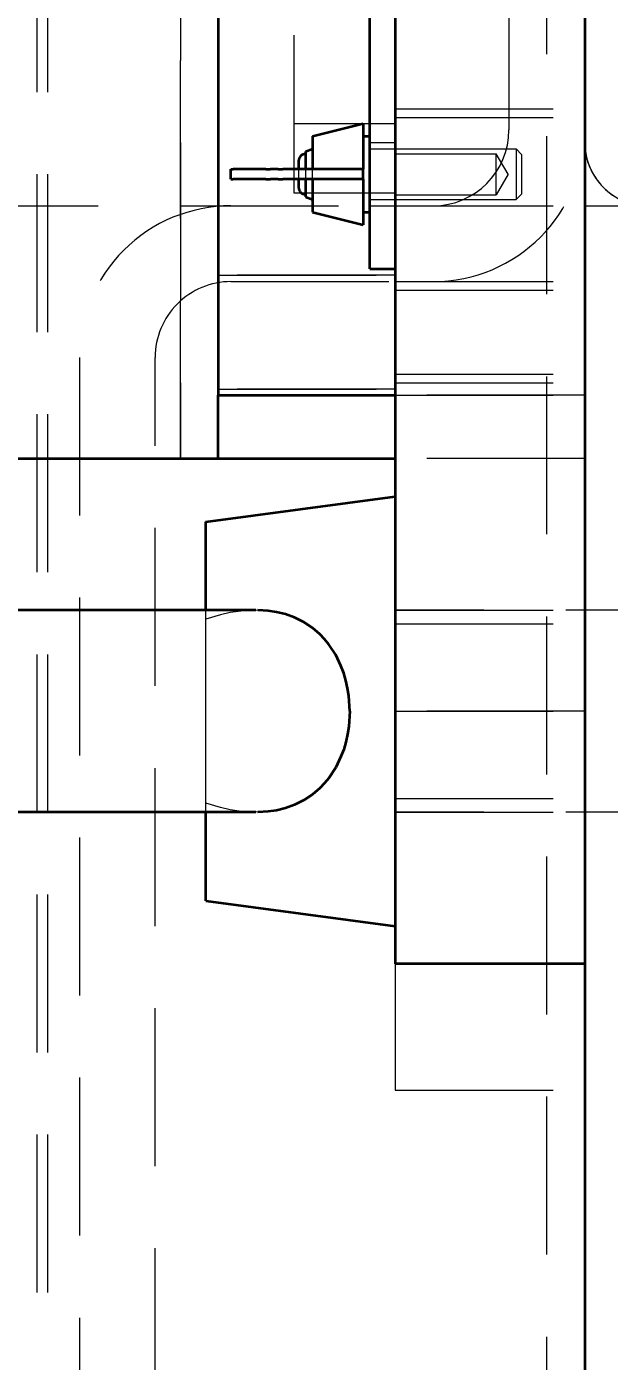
# Model space of a CAD drawing. Header units: millimetres. Extents: x -10155 to 20189, y -25550 to -22580.
# Drawn here: x -7942.6 to -7896.5, y -23171.5 to -23065.8 of the extents above; entities that cross this region are included whole.
import ezdxf

# ---------------------------------------------------------------- set-up
doc = ezdxf.new("R2010")
doc.units = ezdxf.units.MM
doc.linetypes.add('HIDDEN-HOKUTO', pattern=[3.8, 2.5, -1.3])
doc.layers.add('AM_HID', color=1, linetype='HIDDEN-HOKUTO', lineweight=25)
doc.layers.add('word_dim', color=253, linetype='Continuous')
doc.styles.get("Standard").update_dxf_attribs({"font": 'romans.shx', "bigfont": 'bigfont.shx'})
doc.dimstyles.new('RS-1-5', dxfattribs={"dimscale": 5, "dimtxt": 3.5, "dimasz": 3, "dimexe": 1, "dimexo": 0, "dimgap": 1, "dimtad": 3, "dimdsep": 46, "dimtxsty": 'Standard', "dimblk1": 'OPEN', "dimblk2": 'OPEN', "dimsah": 1, "dimcen": 0, "dimclrd": 256, "dimclre": 256, "dimclrt": 3, "dimadec": 0, "dimazin": 0, "dimtfac": 1, "dimtmove": 0, "dimatfit": 3, "dimldrblk": 'OPEN', "dimfxl": 0, "dimtolj": 1, "dimtzin": 0, "dimarcsym": 0})

# ---------------------------------------------------------------- blocks, each defined once
blk = doc.blocks.new('_Open')
at = {"color": 0, "lineweight": -2}
for p, q in [((-1, 0.1667), (0, 0)), ((-1, -0.1667), (0, 0)), ((0, 0), (-1, 0))]:
    blk.add_line(p, q, dxfattribs=at)
blk = doc.blocks.new('*D755')
at = {"layer": 'DEFPOINTS', "color": 0, "ltscale": 2}
for p in [(-7533.44, -22750.69), (-8324.45, -22948), (-7533.44, -23067)]:
    blk.add_point(p, dxfattribs=at)
at = {"layer": 'word_dim', "lineweight": -2, "ltscale": 2}
for p, q in [((-8324.45, -22948), (-8324.45, -22745.69)), ((-7533.44, -23067), (-7533.44, -22745.69)), ((-8309.45, -22750.69), (-7548.44, -22750.69))]:
    blk.add_line(p, q, dxfattribs=at)
at = {"layer": 'word_dim', "lineweight": -2, "ltscale": 2, "xscale": 15, "yscale": 15, "zscale": 15, "rotation": 180}
blk.add_blockref('_Open', (-8324.45, -22750.69), dxfattribs=at)
at = {"layer": 'word_dim', "lineweight": -2, "ltscale": 2, "xscale": 15, "yscale": 15, "zscale": 15}
blk.add_blockref('_Open', (-7533.44, -22750.69), dxfattribs=at)
at = {"layer": 'word_dim', "color": 3, "ltscale": 2, "insert": (-7928.94, -22736.94), "char_height": 17.5, "attachment_point": 5}
blk.add_mtext('\\A1;791', dxfattribs=at)
blk = doc.blocks.new('*D756')
at = {"layer": 'DEFPOINTS', "color": 0, "ltscale": 2}
for p in [(-8113.45, -22930), (-8466.55, -23986), (-7767.44, -23986)]:
    blk.add_point(p, dxfattribs=at)
at = {"layer": 'word_dim', "lineweight": -2, "ltscale": 2}
for p, q in [((-8113.45, -22930), (-8471.55, -22930)), ((-8466.55, -22945), (-8466.55, -23971)), ((-7767.44, -23986), (-8471.55, -23986))]:
    blk.add_line(p, q, dxfattribs=at)
at = {"layer": 'word_dim', "lineweight": -2, "ltscale": 2, "xscale": 15, "yscale": 15, "zscale": 15}
for p, rotation in [((-8466.55, -22930), 90), ((-8466.55, -23986), 270)]:
    blk.add_blockref('_Open', p, dxfattribs=dict(at, rotation=rotation))
at = {"layer": 'word_dim', "color": 3, "ltscale": 2, "insert": (-8480.3, -23458), "char_height": 17.5, "attachment_point": 5, "rotation": 90}
blk.add_mtext('\\A1;1056', dxfattribs=at)

msp = doc.modelspace()

# ---------------------------------------------------------------- linework, layer by layer
at = {"color": 7, "lineweight": 35}
for p, q in [((-7913.444, -23020.004), (-7913.444, -23140.004)), ((-7898.444, -23020.004), (-7898.444, -23140.004)), ((-7927.446, -23025.004), (-7927.446, -23095.004)), ((-7898.444, -23025.004), (-7898.444, -23850.004)), ((-7915.444, -23085.004), (-7915.444, -23052.504))]:
    msp.add_line(p, q, dxfattribs=at)
at = {"color": 7, "lineweight": 35, "ltscale": 0.103078}
for p, q in [((-7919.994, -23074.504), (-7915.994, -23073.504)), ((-7919.994, -23080.504), (-7915.994, -23081.504))]:
    msp.add_line(p, q, dxfattribs=at)
at = {"color": 7, "lineweight": 35, "ltscale": 0.089999}
for p, q in [((-7915.994, -23073.504), (-7915.994, -23077.104)), ((-7915.994, -23077.904), (-7915.994, -23081.504))]:
    msp.add_line(p, q, dxfattribs=at)
at = {"color": 7, "lineweight": 35, "ltscale": 0.014626}
for p, q in [((-7920.543, -23075.704), (-7919.994, -23075.504)), ((-7920.543, -23079.304), (-7919.994, -23079.504))]:
    msp.add_line(p, q, dxfattribs=at)
at = {"color": 7, "lineweight": 35, "ltscale": 0.064999}
for p, q in [((-7919.994, -23074.504), (-7919.994, -23077.104)), ((-7919.994, -23077.904), (-7919.994, -23080.504))]:
    msp.add_line(p, q, dxfattribs=at)
at = {"color": 7, "lineweight": 35, "ltscale": 0.013751}
for p, q in [((-7915.994, -23074.504), (-7915.444, -23074.504)), ((-7915.994, -23080.504), (-7915.444, -23080.504))]:
    msp.add_line(p, q, dxfattribs=at)
at = {"color": 7, "lineweight": 35, "ltscale": 0.016188}
for p, q in [((-7921.093, -23076.456), (-7921.093, -23077.104)), ((-7921.093, -23077.904), (-7921.093, -23078.551))]:
    msp.add_line(p, q, dxfattribs=at)
at = {"color": 7, "lineweight": 35, "ltscale": 0.034999}
for p, q in [((-7920.543, -23075.704), (-7920.543, -23077.104)), ((-7920.543, -23077.904), (-7920.543, -23079.304))]:
    msp.add_line(p, q, dxfattribs=at)
at = {"color": 7, "lineweight": 35, "ltscale": 0.004016}
for p, q in [((-7926.444, -23077.104), (-7926.283, -23077.104)), ((-7926.444, -23077.904), (-7926.283, -23077.904))]:
    msp.add_line(p, q, dxfattribs=at)
at = {"color": 7, "lineweight": 35, "ltscale": 0.020001}
for p, q in [((-7926.444, -23077.904), (-7926.444, -23077.104)), ((-7915.994, -23077.904), (-7915.994, -23077.104))]:
    msp.add_line(p, q, dxfattribs=at)
at = {"color": 7, "lineweight": 35, "ltscale": 0.064667}
for p, q in [((-7923.696, -23077.104), (-7926.283, -23077.104)), ((-7923.696, -23077.904), (-7926.283, -23077.904))]:
    msp.add_line(p, q, dxfattribs=at)
at = {"color": 7, "lineweight": 35, "ltscale": 0.00929}
for p, q in [((-7923.696, -23077.104), (-7923.325, -23077.104)), ((-7923.696, -23077.904), (-7923.325, -23077.904))]:
    msp.add_line(p, q, dxfattribs=at)
at = {"color": 7, "lineweight": 35, "ltscale": 0.015344}
for p, q in [((-7922.711, -23077.104), (-7923.325, -23077.104)), ((-7922.711, -23077.904), (-7923.325, -23077.904))]:
    msp.add_line(p, q, dxfattribs=at)
at = {"color": 7, "lineweight": 35, "ltscale": 0.009277}
for p, q in [((-7922.711, -23077.104), (-7922.34, -23077.104)), ((-7922.711, -23077.904), (-7922.34, -23077.904))]:
    msp.add_line(p, q, dxfattribs=at)
at = {"color": 7, "lineweight": 35, "ltscale": 0.158655}
for p, q in [((-7915.994, -23077.104), (-7922.34, -23077.104)), ((-7915.994, -23077.904), (-7922.34, -23077.904))]:
    msp.add_line(p, q, dxfattribs=at)
at = {"color": 7, "lineweight": 35, "ltscale": 0.05}
msp.add_line((-7915.444, -23085.004), (-7913.444, -23085.004), dxfattribs=at)
at = {"color": 7, "lineweight": 35, "ltscale": 0.125}
msp.add_line((-7927.446, -23100.004), (-7927.446, -23095.004), dxfattribs=at)
at = {"color": 7, "lineweight": 35, "ltscale": 0.35}
for p, q in [((-7927.446, -23095.004), (-7913.446, -23095.004)), ((-7927.446, -23100.004), (-7913.446, -23100.004))]:
    msp.add_line(p, q, dxfattribs=at)
at = {"color": 7, "lineweight": 35, "ltscale": 0.4}
msp.add_line((-7943.446, -23100.004), (-7927.446, -23100.004), dxfattribs=at)
at = {"color": 7, "lineweight": 35, "ltscale": 0.378319}
for p, q in [((-7928.443, -23105.004), (-7913.443, -23103.004)), ((-7928.443, -23135.004), (-7913.443, -23137.004))]:
    msp.add_line(p, q, dxfattribs=at)
at = {"color": 7, "lineweight": 35, "ltscale": 0.175}
msp.add_line((-7928.443, -23112.004), (-7928.443, -23105.004), dxfattribs=at)
at = {"color": 7, "lineweight": 35, "ltscale": 0.49928}
for p, q in [((-7924.472, -23112.004), (-7944.443, -23112.004)), ((-7924.472, -23128.004), (-7944.443, -23128.004))]:
    msp.add_line(p, q, dxfattribs=at)
at = {"color": 7, "lineweight": 35, "ltscale": 0.399994}
msp.add_line((-7928.444, -23128.004), (-7944.443, -23128.004), dxfattribs=at)
at = {"color": 7, "lineweight": 35, "ltscale": 0.129094}
msp.add_line((-7928.443, -23133.168), (-7928.443, -23128.004), dxfattribs=at)
at = {"color": 7, "lineweight": 35, "ltscale": 0.045908}
msp.add_line((-7928.443, -23135.004), (-7928.443, -23133.168), dxfattribs=at)
at = {"color": 7, "lineweight": 35, "ltscale": 0.375}
msp.add_line((-7898.444, -23140.004), (-7913.444, -23140.004), dxfattribs=at)
at = {"color": 7, "lineweight": 35}
for points in [[(-7917.038, -23120.004), (-7917.113, -23118.79), (-7917.21, -23118.175), (-7917.348, -23117.565), (-7917.521, -23116.987), (-7917.736, -23116.414), (-7918.157, -23115.551), (-7918.704, -23114.716), (-7919.036, -23114.311), (-7919.412, -23113.917), (-7920.002, -23113.41), (-7920.688, -23112.953), (-7921.407, -23112.594), (-7922.132, -23112.331), (-7922.845, -23112.156), (-7923.503, -23112.056), (-7924.33, -23112.005)], [(-7917.038, -23120.004), (-7917.113, -23121.218), (-7917.21, -23121.833), (-7917.348, -23122.442), (-7917.521, -23123.021), (-7917.736, -23123.594), (-7918.157, -23124.456), (-7918.704, -23125.292), (-7919.036, -23125.697), (-7919.412, -23126.091), (-7920.002, -23126.598), (-7920.688, -23127.055), (-7921.407, -23127.414), (-7922.132, -23127.676), (-7922.845, -23127.852), (-7923.503, -23127.952), (-7924.33, -23128.003)]]:
    msp.add_lwpolyline(points, dxfattribs=at)
for centre, start, end in [((-7920.543, -23076.454), 90.00045, 180.25431), ((-7920.543, -23078.554), 179.74569, 269.99955)]:
    msp.add_arc(centre, 0.55, start, end, dxfattribs=at)
at = {"layer": 'AM_HID', "color": 1, "lineweight": 13, "ltscale": 5}
for p, q in [((-7930.446, -22980.004), (-7930.446, -23100.004)), ((-7930.446, -23100.004), (-7930.446, -22980.004)), ((-7941.791, -23546.004), (-7941.791, -23016.004)), ((-7941.791, -23546.004), (-7941.791, -23016.004)), ((-7940.941, -23546.004), (-7940.941, -23016.004)), ((-7927.446, -23100.004), (-7927.446, -23020.003)), ((-7927.446, -23020.004), (-7927.446, -23100.004)), ((-7921.441, -23079.004), (-7921.441, -23020.004)), ((-7901.438, -23847.004), (-7901.438, -23023.004)), ((-7904.444, -23025.004), (-7904.444, -23074.004)), ((-7898.444, -23075.004), (-7898.444, -23025.004)), ((-7913.444, -23085.004), (-7913.444, -23052.504)), ((-7913.438, -23072.327), (-7898.438, -23072.327)), ((-7913.438, -23072.327), (-7898.438, -23072.327)), ((-7913.438, -23073.004), (-7898.438, -23073.004)), ((-7913.438, -23073.004), (-7898.438, -23073.004)), ((-7921.441, -23073.504), (-7913.441, -23073.504)), ((-7921.441, -23073.504), (-7913.441, -23073.504)), ((-7915.444, -23074.504), (-7915.444, -23077.504)), ((-7915.444, -23075.004), (-7913.444, -23075.004)), ((-7915.444, -23075.004), (-7913.444, -23075.004)), ((-7915.444, -23075.504), (-7903.873, -23075.504)), ((-7913.444, -23075.504), (-7905.444, -23075.504)), ((-7913.444, -23075.504), (-7905.444, -23075.504)), ((-7903.873, -23075.504), (-7903.873, -23077.504)), ((-7903.444, -23075.933), (-7903.873, -23075.504)), ((-7913.444, -23075.883), (-7905.444, -23075.883)), ((-7913.444, -23075.883), (-7905.444, -23075.883)), ((-7905.444, -23078.281), (-7905.444, -23075.883)), ((-7904.508, -23077.504), (-7905.444, -23075.883)), ((-7905.444, -23078.281), (-7905.444, -23075.883)), ((-7904.508, -23077.504), (-7905.444, -23075.883)), ((-7903.444, -23075.933), (-7903.444, -23077.504)), ((-7921.093, -23077.104), (-7921.093, -23077.504)), ((-7921.093, -23077.504), (-7921.093, -23077.904)), ((-7920.543, -23077.104), (-7920.543, -23077.504)), ((-7920.543, -23077.504), (-7920.543, -23077.904)), ((-7919.994, -23077.904), (-7919.994, -23077.104)), ((-7915.444, -23077.504), (-7915.444, -23080.504)), ((-7905.444, -23079.125), (-7905.444, -23076.727)), ((-7905.444, -23079.125), (-7905.444, -23076.727)), ((-7904.508, -23077.504), (-7905.444, -23079.125)), ((-7904.508, -23077.504), (-7905.444, -23079.125)), ((-7903.873, -23077.504), (-7903.873, -23079.504)), ((-7903.444, -23077.504), (-7903.444, -23079.074)), ((-7913.441, -23079.004), (-7921.441, -23079.004)), ((-7915.444, -23079.504), (-7903.873, -23079.504)), ((-7913.444, -23079.125), (-7905.444, -23079.125)), ((-7913.444, -23079.125), (-7905.444, -23079.125)), ((-7913.444, -23079.504), (-7905.444, -23079.504)), ((-7913.444, -23079.504), (-7905.444, -23079.504)), ((-7903.444, -23079.074), (-7903.873, -23079.504)), ((-7968.444, -23080.004), (-7913.444, -23080.004)), ((-7915.444, -23080.004), (-7913.444, -23080.004)), ((-7915.444, -23080.004), (-7913.444, -23080.004)), ((-7913.444, -23080.004), (-7898.444, -23080.004)), ((-7898.438, -23080.004), (-7893.438, -23080.004)), ((-7915.444, -23085.004), (-7913.444, -23085.004)), ((-7927.446, -23085.504), (-7913.446, -23085.504)), ((-7927.446, -23085.504), (-7913.446, -23085.504)), ((-7913.446, -23085.504), (-7927.446, -23085.504)), ((-7913.446, -23085.504), (-7927.446, -23085.504)), ((-7926.444, -23086.004), (-7910.444, -23086.004)), ((-7913.446, -23086.004), (-7898.446, -23086.004)), ((-7913.446, -23086.004), (-7898.446, -23086.004)), ((-7913.446, -23086.004), (-7898.446, -23086.004)), ((-7913.446, -23086.004), (-7898.446, -23086.004)), ((-7913.446, -23086.68), (-7898.446, -23086.68)), ((-7913.446, -23086.68), (-7898.446, -23086.68)), ((-7913.446, -23086.68), (-7898.446, -23086.68)), ((-7913.446, -23086.68), (-7898.446, -23086.68)), ((-7938.444, -23092.004), (-7938.444, -23783.004)), ((-7932.444, -23783.004), (-7932.444, -23092.004)), ((-7913.446, -23093.327), (-7898.446, -23093.327)), ((-7913.446, -23093.327), (-7898.446, -23093.327)), ((-7913.446, -23093.327), (-7898.446, -23093.327)), ((-7913.446, -23093.327), (-7898.446, -23093.327)), ((-7927.446, -23094.504), (-7913.446, -23094.504)), ((-7927.446, -23094.504), (-7913.446, -23094.504)), ((-7913.446, -23094.504), (-7927.446, -23094.504)), ((-7913.446, -23094.504), (-7927.446, -23094.504)), ((-7913.446, -23094.004), (-7898.446, -23094.004)), ((-7913.446, -23094.004), (-7898.446, -23094.004)), ((-7913.446, -23094.004), (-7898.446, -23094.004)), ((-7913.446, -23094.004), (-7898.446, -23094.004)), ((-7913.446, -23095.004), (-7927.446, -23095.004)), ((-7927.446, -23095.004), (-7913.446, -23095.004)), ((-7913.446, -23095.004), (-7927.446, -23095.004)), ((-7898.446, -23095.004), (-7913.446, -23095.004)), ((-7913.446, -23095.004), (-7898.446, -23095.004)), ((-7898.446, -23095.004), (-7913.446, -23095.004)), ((-7913.446, -23095.004), (-7898.446, -23095.004)), ((-7898.446, -23100.004), (-7913.446, -23100.004)), ((-7928.444, -23105.004), (-7913.444, -23103.004)), ((-7913.443, -23103.004), (-7913.443, -23134.923)), ((-7924.472, -23112.004), (-7944.444, -23112.004)), ((-7924.472, -23112.004), (-7944.444, -23112.004)), ((-7924.472, -23112.004), (-7944.443, -23112.004)), ((-7928.443, -23112.722), (-7928.443, -23112.004)), ((-7913.444, -23112.004), (-7898.444, -23112.004)), ((-7913.444, -23112.004), (-7898.444, -23112.004)), ((-7887.444, -23112.004), (-7913.444, -23112.004)), ((-7887.443, -23112.004), (-7913.443, -23112.004)), ((-7928.443, -23120.004), (-7928.443, -23112.722)), ((-7913.444, -23113.086), (-7898.444, -23113.086)), ((-7913.444, -23113.086), (-7898.444, -23113.086)), ((-7928.443, -23127.286), (-7928.443, -23120.004)), ((-7913.438, -23120.004), (-7898.438, -23120.004)), ((-7898.438, -23120.004), (-7913.438, -23120.004)), ((-7928.443, -23128.004), (-7928.443, -23127.286)), ((-7913.444, -23126.921), (-7898.444, -23126.921)), ((-7913.444, -23126.921), (-7898.444, -23126.921)), ((-7924.472, -23128.004), (-7944.444, -23128.004)), ((-7924.472, -23128.004), (-7944.444, -23128.004)), ((-7924.472, -23128.004), (-7928.444, -23128.004)), ((-7913.444, -23128.004), (-7898.444, -23128.004)), ((-7913.444, -23128.004), (-7898.444, -23128.004)), ((-7887.444, -23128.004), (-7913.444, -23128.004)), ((-7887.443, -23128.004), (-7913.443, -23128.004)), ((-7928.444, -23135.004), (-7913.444, -23137.004)), ((-7913.443, -23134.923), (-7913.443, -23137.004)), ((-7913.438, -23140.004), (-7913.438, -23150.004)), ((-7913.438, -23150.004), (-7898.438, -23150.004))]:
    msp.add_line(p, q, dxfattribs=at)
for points in [[(-7924.33, -23112.005), (-7925.442, -23112.051), (-7926.497, -23112.202), (-7927.281, -23112.376), (-7928.444, -23112.722)], [(-7924.33, -23112.005), (-7925.442, -23112.051), (-7926.497, -23112.202), (-7927.281, -23112.376), (-7928.444, -23112.722)], [(-7924.33, -23112.005), (-7925.442, -23112.051), (-7926.497, -23112.202), (-7927.281, -23112.376), (-7928.443, -23112.722)], [(-7924.33, -23112.005), (-7925.442, -23112.051), (-7926.497, -23112.202), (-7927.281, -23112.376), (-7928.443, -23112.722)], [(-7917.038, -23120.004), (-7917.113, -23118.79), (-7917.21, -23118.175), (-7917.348, -23117.565), (-7917.521, -23116.987), (-7917.736, -23116.414), (-7918.157, -23115.551), (-7918.704, -23114.716), (-7919.036, -23114.311), (-7919.412, -23113.917), (-7920.002, -23113.41), (-7920.689, -23112.953), (-7921.407, -23112.594), (-7922.132, -23112.331), (-7922.845, -23112.156), (-7923.504, -23112.056), (-7924.33, -23112.005)], [(-7917.038, -23120.004), (-7917.113, -23118.79), (-7917.21, -23118.175), (-7917.348, -23117.565), (-7917.521, -23116.987), (-7917.736, -23116.414), (-7918.157, -23115.551), (-7918.704, -23114.716), (-7919.036, -23114.311), (-7919.412, -23113.917), (-7920.002, -23113.41), (-7920.689, -23112.953), (-7921.407, -23112.594), (-7922.132, -23112.331), (-7922.845, -23112.156), (-7923.504, -23112.056), (-7924.33, -23112.005)], [(-7917.038, -23120.004), (-7917.113, -23118.79), (-7917.21, -23118.175), (-7917.348, -23117.565), (-7917.521, -23116.987), (-7917.736, -23116.414), (-7918.157, -23115.551), (-7918.704, -23114.716), (-7919.036, -23114.311), (-7919.412, -23113.917), (-7920.002, -23113.41), (-7920.688, -23112.953), (-7921.407, -23112.594), (-7922.132, -23112.331), (-7922.845, -23112.156), (-7923.503, -23112.056), (-7924.33, -23112.005)], [(-7917.038, -23120.004), (-7917.113, -23121.218), (-7917.21, -23121.833), (-7917.348, -23122.442), (-7917.521, -23123.021), (-7917.736, -23123.594), (-7918.157, -23124.456), (-7918.704, -23125.292), (-7919.036, -23125.697), (-7919.412, -23126.091), (-7920.002, -23126.598), (-7920.689, -23127.055), (-7921.407, -23127.414), (-7922.132, -23127.676), (-7922.845, -23127.852), (-7923.504, -23127.952), (-7924.33, -23128.003)], [(-7917.038, -23120.004), (-7917.113, -23121.218), (-7917.21, -23121.833), (-7917.348, -23122.442), (-7917.521, -23123.021), (-7917.736, -23123.594), (-7918.157, -23124.456), (-7918.704, -23125.292), (-7919.036, -23125.697), (-7919.412, -23126.091), (-7920.002, -23126.598), (-7920.689, -23127.055), (-7921.407, -23127.414), (-7922.132, -23127.676), (-7922.845, -23127.852), (-7923.504, -23127.952), (-7924.33, -23128.003)], [(-7917.038, -23120.004), (-7917.113, -23121.218), (-7917.21, -23121.833), (-7917.348, -23122.442), (-7917.521, -23123.021), (-7917.736, -23123.594), (-7918.157, -23124.456), (-7918.704, -23125.292), (-7919.036, -23125.697), (-7919.412, -23126.091), (-7920.002, -23126.598), (-7920.688, -23127.055), (-7921.407, -23127.414), (-7922.132, -23127.676), (-7922.845, -23127.852), (-7923.503, -23127.952), (-7924.33, -23128.003)], [(-7924.33, -23128.003), (-7925.442, -23127.956), (-7926.497, -23127.805), (-7927.281, -23127.632), (-7928.444, -23127.286)], [(-7924.33, -23128.003), (-7925.442, -23127.956), (-7926.497, -23127.805), (-7927.281, -23127.632), (-7928.444, -23127.286)], [(-7924.33, -23128.003), (-7925.442, -23127.956), (-7926.497, -23127.805), (-7927.281, -23127.632), (-7928.443, -23127.286)], [(-7924.33, -23128.003), (-7925.442, -23127.956), (-7926.497, -23127.805), (-7927.281, -23127.632), (-7928.443, -23127.286)]]:
    msp.add_lwpolyline(points, dxfattribs=at)
for centre, radius, start, end in [((-7910.444, -23074.004), 12, 270, 0), ((-7910.444, -23074.004), 6, 270, 0), ((-7893.444, -23075.004), 5, 180.00006, 269.99996), ((-7893.444, -23075.004), 5, 180.00002, 269.99998), ((-7893.444, -23075.004), 5, 179.99998, 270.00039), ((-7926.444, -23092.004), 12, 90, 180.00001), ((-7926.444, -23092.004), 6, 90, 180.00001)]:
    msp.add_arc(centre, radius, start, end, dxfattribs=at)

# ---------------------------------------------------------------- dimensions: what is measured, and where the dimension line sits
at = {"layer": 'word_dim', "ltscale": 2}
dim = msp.add_linear_dim(base=(-7533.444, -22750.69), p1=(-8324.446, -22948.004), p2=(-7533.444, -23067.004), dimstyle='RS-1-5', dxfattribs=at)
dim.commit()
dim.dimension.update_dxf_attribs({"geometry": '*D755', "text_midpoint": (-7928.945, -22736.94)})
dim = msp.add_linear_dim(base=(-8466.547, -23986.004), p1=(-8113.446, -22930.004), p2=(-7767.444, -23986.004), angle=90, dimstyle='RS-1-5', dxfattribs=at)
dim.commit()
dim.dimension.update_dxf_attribs({"geometry": '*D756', "text_midpoint": (-8480.297, -23458.004)})

doc.saveas('drawing.dxf')
